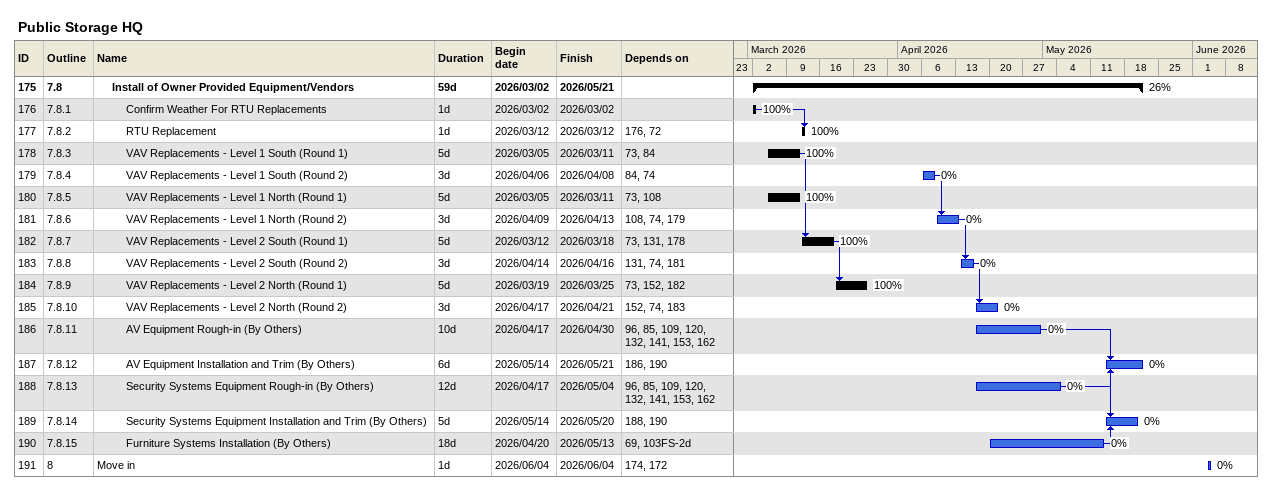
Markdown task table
Public Storage HQ

| ID | WBS | Task | Duration | Start | Finish | Predecessors | % complete |
|---|---|---|---|---|---|---|---|
| 175 | 7.8 | **Install of Owner Provided Equipment/Vendors** | 59d | 2026-03-02 | 2026-05-21 |  | 26 |
| 176 | 7.8.1 | Confirm Weather For RTU Replacements | 1d | 2026-03-02 | 2026-03-02 |  | 100 |
| 177 | 7.8.2 | RTU Replacement | 1d | 2026-03-12 | 2026-03-12 | 176, 72 | 100 |
| 178 | 7.8.3 | VAV Replacements - Level 1 South (Round 1) | 5d | 2026-03-05 | 2026-03-11 | 73, 84 | 100 |
| 179 | 7.8.4 | VAV Replacements - Level 1 South (Round 2) | 3d | 2026-04-06 | 2026-04-08 | 84, 74 | 0 |
| 180 | 7.8.5 | VAV Replacements - Level 1 North (Round 1) | 5d | 2026-03-05 | 2026-03-11 | 73, 108 | 100 |
| 181 | 7.8.6 | VAV Replacements - Level 1 North (Round 2) | 3d | 2026-04-09 | 2026-04-13 | 108, 74, 179 | 0 |
| 182 | 7.8.7 | VAV Replacements - Level 2 South (Round 1) | 5d | 2026-03-12 | 2026-03-18 | 73, 131, 178 | 100 |
| 183 | 7.8.8 | VAV Replacements - Level 2 South (Round 2) | 3d | 2026-04-14 | 2026-04-16 | 131, 74, 181 | 0 |
| 184 | 7.8.9 | VAV Replacements - Level 2 North (Round 1) | 5d | 2026-03-19 | 2026-03-25 | 73, 152, 182 | 100 |
| 185 | 7.8.10 | VAV Replacements - Level 2 North (Round 2) | 3d | 2026-04-17 | 2026-04-21 | 152, 74, 183 | 0 |
| 186 | 7.8.11 | AV Equipment Rough-in (By Others) | 10d | 2026-04-17 | 2026-04-30 | 96, 85, 109, 120, 132, 141, 153, 162 | 0 |
| 187 | 7.8.12 | AV Equipment Installation and Trim (By Others) | 6d | 2026-05-14 | 2026-05-21 | 186, 190 | 0 |
| 188 | 7.8.13 | Security Systems Equipment Rough-in (By Others) | 12d | 2026-04-17 | 2026-05-04 | 96, 85, 109, 120, 132, 141, 153, 162 | 0 |
| 189 | 7.8.14 | Security Systems Equipment Installation and Trim (By Others) | 5d | 2026-05-14 | 2026-05-20 | 188, 190 | 0 |
| 190 | 7.8.15 | Furniture Systems Installation (By Others) | 18d | 2026-04-20 | 2026-05-13 | 69, 103FS-2d | 0 |
| 191 | 8 | Move in | 1d | 2026-06-04 | 2026-06-04 | 174, 172 | 0 |
